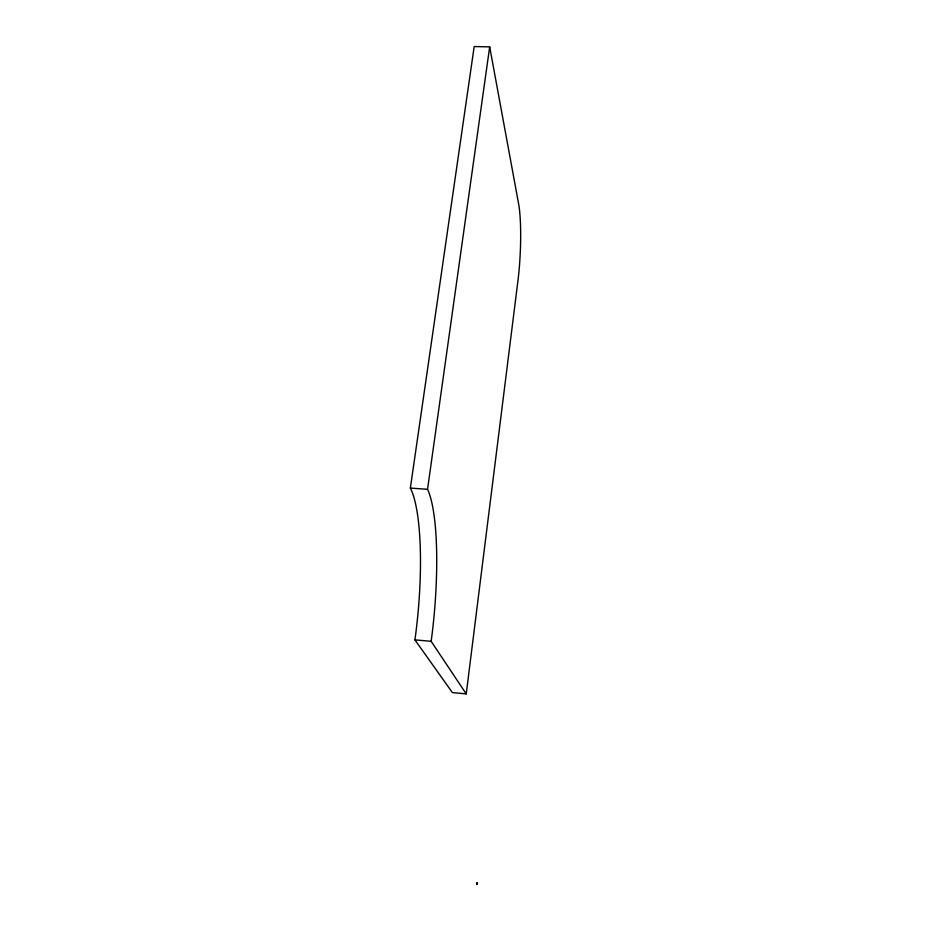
<?xml version="1.0" encoding="UTF-8"?>
<svg xmlns="http://www.w3.org/2000/svg" width="931" height="931" viewBox="0 0 931 931"><rect width="100%" height="100%" fill="white"/><g stroke="black" fill="none" stroke-linecap="round" stroke-linejoin="round"><path stroke-width="1.4" d="M466.233 693.898L517.915 281.046A58.153 8.332 -87.3 0 0 518.567 203.563L489.683 46.864L474.193 46.55L410.362 488.077A129.828 27.988 -84.8 0 1 414.923 639.876L452.385 692.583L466.233 693.898L431.169 641.319A130.096 26.382 -84.9 0 0 427.538 489.31L489.683 46.864M410.362 488.077L427.538 489.31M414.923 639.876L431.169 641.319M477.044 882.728L476.847 884.45L477.044 882.728"/></g></svg>
